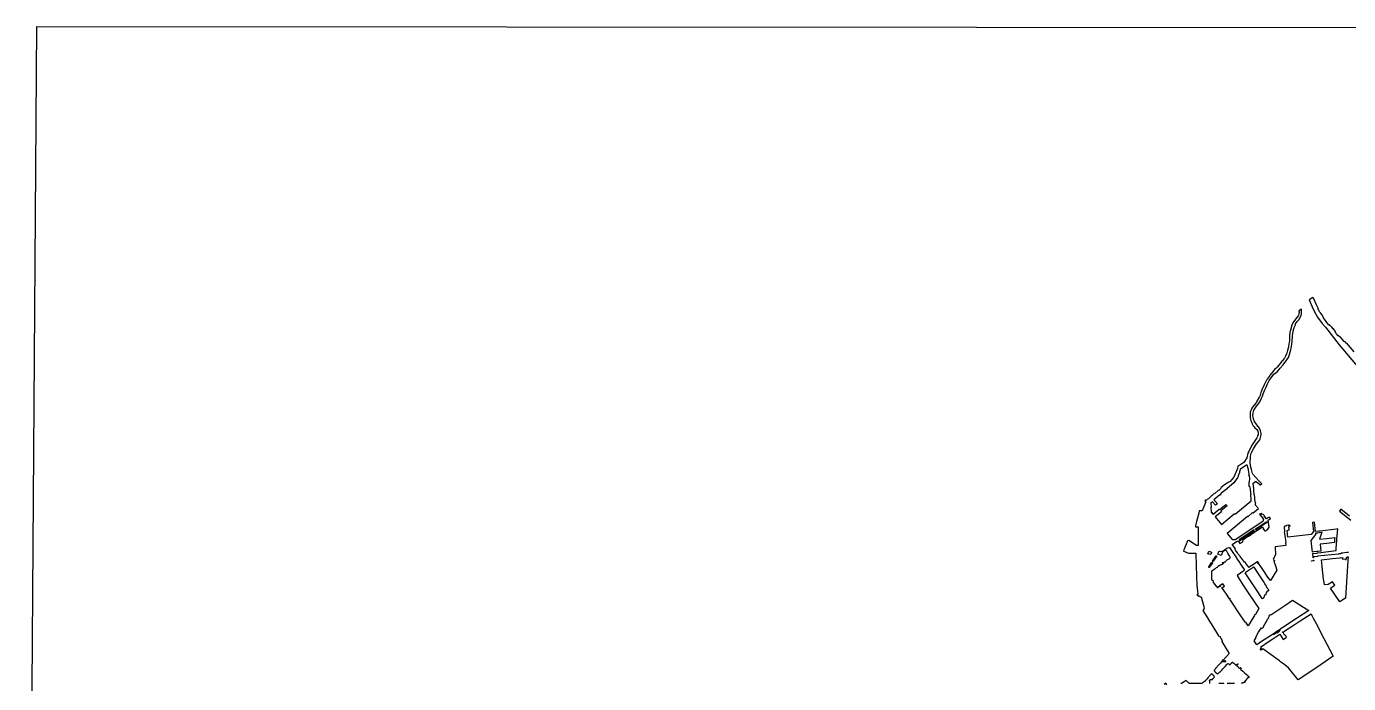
# Model space of a CAD drawing. Header units: inches. Extents: x -62624 to 51363, y -122611 to -15713.
# Drawn here: x -62624 to 920, y -47271 to -15713 of the extents above; entities that cross this region are included whole.
import ezdxf

# ---------------------------------------------------------------- set-up
doc = ezdxf.new("R2010")
doc.units = ezdxf.units.IN
doc.header["$MEASUREMENT"] = 0

msp = doc.modelspace()

# ---------------------------------------------------------------- linework, layer by layer
for points in [[(-62624, -86007), (-62131, -15713), (50798, -15789)], [(1188, -31334), (824, -30911), (802, -30920), (757, -30865), (710, -30846), (527, -30633), (511, -30629), (438, -30569), (419, -30569), (340, -30483), (343, -30478), (345, -30469), (328, -30443), (311, -30444), (296, -30418), (287, -30384), (284, -30347), (193, -30240), (180, -30238), (114, -30162), (49, -30091), (45, -30081), (30, -30095), (11, -30073), (22, -30062), (6, -30048), (-27, -30052), (-277, -29712), (-353, -29563), (-369, -29548), (-423, -29470), (-471, -29417), (-539, -29279), (-547, -29245), (-614, -29089), (-628, -29080), (-765, -28760), (-794, -28729), (-980, -28841), (-835, -29179), (-738, -29391), (-571, -29671), (-348, -29977), (-193, -30152), (471, -31007), (1687, -32451)], [(920, -40973), (835, -40984), (605, -41011), (605, -41018), (574, -41021), (573, -41013), (560, -41013), (542, -41037), (457, -41049), (434, -41051), (-565, -41153), (-564, -41163), (-769, -41189), (-764, -41233), (-780, -41234), (-802, -41027), (-599, -41003), (-568, -40998), (-551, -40996), (-406, -40978), (323, -40889), (332, -40784), (363, -40388), (364, -40332), (399, -39849), (336, -39857), (-449, -39948), (-513, -39955), (-661, -39970), (-713, -39521), (-812, -39530), (-762, -39970), (-883, -40119), (-1995, -40243), (-2029, -39925), (-1930, -39889), (-1945, -39738), (-1917, -39733), (-1899, -39718), (-1890, -39700), (-1895, -39664), (-1924, -39669), (-1922, -39691), (-1925, -39696), (-1946, -39698), (-1952, -39692), (-1954, -39673), (-2058, -39685), (-2073, -39708), (-2150, -39718), (-2179, -39753), (-2152, -39986), (-2167, -39989), (-2134, -40260), (-2102, -40519), (-2107, -40520), (-2092, -40639), (-2601, -40701), (-2592, -41093), (-2697, -41293), (-2683, -41338), (-2651, -41329), (-2636, -41383), (-2666, -41393), (-2592, -41622), (-2526, -41827), (-2831, -42318), (-2854, -42314), (-2957, -42160), (-3203, -41790), (-3405, -41486), (-3447, -41514), (-3455, -41502), (-3412, -41474), (-3448, -41421), (-3457, -41427), (-3721, -41597), (-3763, -41622), (-3880, -41697), (-3897, -41668), (-3927, -41623), (-4009, -41500), (-4036, -41462), (-4061, -41422), (-4097, -41444), (-4107, -41426), (-4133, -41386), (-4158, -41349), (-4167, -41336), (-4227, -41247), (-4253, -41211), (-4285, -41169), (-4309, -41137), (-4379, -41054), (-4420, -40995), (-4458, -40933), (-4508, -40861), (-4531, -40834), (-4512, -40817), (-4530, -40788), (-4653, -40605), (-4655, -40582), (-4430, -40430), (-4413, -40430), (-4406, -40440), (-4359, -40459), (-4299, -40551), (-4161, -40462), (-4143, -40356), (-4100, -40328), (-4094, -40336), (-4070, -40321), (-4076, -40312), (-3904, -40197), (-3895, -40211), (-3884, -40204), (-3892, -40190), (-3768, -40107), (-3762, -40117), (-3757, -40116), (-3750, -40113), (-3750, -40109), (-3756, -40100), (-3640, -40023), (-3634, -40032), (-3624, -40031), (-3612, -40023), (-3610, -40016), (-3616, -40007), (-3355, -39834), (-3350, -39843), (-3343, -39843), (-3339, -39840), (-3338, -39836), (-3344, -39827), (-3268, -39776), (-3262, -39786), (-3255, -39785), (-3252, -39783), (-3250, -39778), (-3256, -39768), (-3230, -39751), (-3172, -39837), (-3181, -39843), (-3181, -39849), (-3177, -39853), (-3172, -39854), (-3165, -39849), (-3098, -39949), (-3081, -39937), (-3073, -39950), (-3062, -39943), (-3070, -39930), (-2953, -39853), (-2920, -39807), (-2923, -39805), (-2898, -39769), (-2937, -39430), (-2936, -39424), (-2833, -39342), (-2868, -39300), (-2891, -39320), (-2919, -39288), (-2926, -39294), (-2930, -39290), (-3018, -39360), (-3134, -39221), (-3127, -39218), (-3193, -39139), (-3217, -39157), (-3270, -39094), (-3317, -39134), (-3345, -39125), (-3355, -39151), (-3347, -39154), (-3171, -39369), (-3205, -39494), (-4527, -40373), (-4647, -40365), (-4891, -40071), (-4909, -40044), (-3939, -39240), (-3912, -39246), (-3691, -39060), (-3660, -39066), (-3412, -38860), (-3546, -38701), (-3554, -38617), (-3543, -38609), (-3559, -38575), (-3552, -38569), (-3562, -38555), (-3601, -38198), (-3615, -38198), (-3637, -37982), (-3628, -37920), (-3632, -37921), (-3662, -37646), (-3559, -37561), (-3516, -37561), (-3365, -37698), (-3327, -37739), (-3321, -37734), (-3312, -37741), (-3246, -37678), (-3386, -37534), (-3674, -37217), (-3697, -37185), (-3750, -36998), (-3777, -36877), (-3810, -36674), (-3793, -36375), (-3770, -36272), (-3761, -36213), (-3642, -35993), (-3506, -35763), (-3395, -35629), (-3352, -35566), (-3325, -35516), (-3290, -35384), (-3283, -35308), (-3284, -35256), (-3292, -35197), (-3309, -35135), (-3330, -35079), (-3368, -35003), (-3483, -34848), (-3574, -34727), (-3615, -34659), (-3635, -34618), (-3669, -34473), (-3675, -34408), (-3666, -34270), (-3632, -34147), (-3574, -34047), (-3497, -33955), (-3416, -33838), (-3329, -33702), (-3263, -33567), (-3218, -33465), (-3186, -33363), (-3113, -33190), (-3038, -33037), (-2970, -32881), (-2939, -32805), (-2888, -32723), (-2745, -32519), (-2666, -32415), (-2566, -32327), (-2501, -32277), (-2363, -32117), (-2227, -31960), (-2048, -31727), (-1974, -31605), (-1941, -31510), (-1877, -31311), (-1826, -31076), (-1805, -30961), (-1790, -30807), (-1780, -30627), (-1774, -30573), (-1741, -30344), (-1694, -30166), (-1650, -30076), (-1636, -30023), (-1632, -29992), (-1551, -29882), (-1506, -29840), (-1475, -29811), (-1400, -29693), (-1350, -29577), (-1334, -29507), (-1335, -29387), (-1341, -29331), (-1344, -29301), (-1344, -29283), (-1464, -29371), (-1457, -29422), (-1457, -29450), (-1462, -29493), (-1468, -29523), (-1476, -29552), (-1487, -29580), (-1501, -29607), (-1625, -29771), (-1760, -29948), (-1804, -30063), (-1872, -30300), (-1894, -30346), (-1902, -30384), (-1909, -30496), (-1916, -30502), (-1920, -30507), (-1923, -30531), (-1919, -30537), (-1920, -30555), (-1919, -30591), (-1914, -30591), (-1919, -30695), (-1926, -30790), (-1937, -30896), (-1943, -30959), (-1967, -31076), (-1989, -31168), (-2020, -31284), (-2035, -31338), (-2048, -31407), (-2055, -31432), (-2110, -31549), (-2127, -31582), (-2165, -31643), (-2192, -31681), (-2277, -31788), (-2290, -31796), (-2303, -31799), (-2308, -31804), (-2309, -31818), (-2314, -31832), (-2505, -32071), (-2571, -32141), (-2632, -32187), (-2686, -32245), (-2754, -32328), (-2801, -32390), (-2806, -32386), (-2849, -32445), (-2845, -32449), (-2860, -32469), (-2894, -32519), (-2899, -32517), (-2991, -32652), (-2986, -32657), (-3003, -32678), (-3018, -32702), (-3132, -32919), (-3181, -33038), (-3187, -33036), (-3219, -33102), (-3224, -33099), (-3238, -33131), (-3234, -33134), (-3255, -33180), (-3250, -33184), (-3273, -33230), (-3333, -33414), (-3350, -33464), (-3366, -33497), (-3374, -33518), (-3487, -33716), (-3509, -33751), (-3558, -33814), (-3698, -33991), (-3725, -34041), (-3750, -34091), (-3776, -34156), (-3804, -34243), (-3808, -34268), (-3813, -34296), (-3807, -34298), (-3813, -34344), (-3813, -34401), (-3813, -34433), (-3809, -34464), (-3806, -34497), (-3803, -34517), (-3771, -34639), (-3776, -34641), (-3762, -34681), (-3758, -34680), (-3717, -34782), (-3717, -34794), (-3713, -34806), (-3661, -34897), (-3622, -34944), (-3581, -34986), (-3511, -35054), (-3492, -35076), (-3445, -35158), (-3426, -35198), (-3420, -35228), (-3419, -35255), (-3419, -35269), (-3421, -35284), (-3432, -35324), (-3449, -35379), (-3472, -35445), (-3489, -35477), (-3681, -35752), (-3722, -35822), (-3876, -36121), (-3915, -36202), (-3966, -36425), (-4119, -36655), (-4257, -36758), (-4400, -36836), (-4415, -36920), (-4423, -36939), (-4544, -37249), (-4595, -37354), (-4611, -37380), (-4772, -37561), (-4841, -37592), (-5048, -37722), (-5125, -37787), (-5213, -37871), (-5202, -37882), (-5314, -38001), (-5328, -37990), (-5509, -38137), (-5516, -38128), (-5641, -38237), (-5652, -38239), (-5696, -38282), (-5694, -38284), (-5833, -38409), (-5837, -38406), (-5916, -38476), (-5957, -38446), (-5994, -38500), (-5952, -38529), (-5951, -38536), (-5953, -38538), (-5936, -38549), (-6121, -38977), (-6138, -38969), (-6180, -38981), (-6258, -38982), (-6282, -39087), (-6275, -39090), (-6383, -39488), (-6413, -39630), (-6423, -39657), (-6435, -39689), (-6434, -39738), (-6402, -39738), (-6312, -39738), (-6307, -40249), (-6307, -40542), (-6307, -40592), (-6307, -40641), (-6314, -40642), (-6388, -40642), (-6515, -40560), (-6570, -40522), (-6631, -40483), (-6709, -40430), (-6754, -40400), (-6821, -40422), (-6977, -40810), (-6995, -40856), (-7015, -40909), (-7014, -40912), (-6882, -40961), (-6774, -41004), (-6422, -41003), (-6401, -41625), (-6369, -42582), (-6355, -42696), (-6323, -42974), (-6365, -43015), (-6345, -43034), (-6335, -43024), (-6297, -43063), (-6310, -43076), (-6295, -43090), (-6259, -43058), (-6216, -43110), (-6169, -43106), (-6040, -43572), (-6014, -43667), (-6049, -43676), (-6032, -43738), (-6079, -43768), (-5856, -44123), (-5741, -44313), (-5686, -44403), (-5429, -44822), (-5335, -44978), (-5330, -44974), (-5314, -44998), (-5280, -44979), (-5152, -45197), (-5140, -45218), (-5177, -45238), (-5163, -45260), (-4977, -45566), (-4821, -45823), (-5096, -46131), (-5112, -46117), (-5151, -46162), (-5137, -46175), (-5028, -46164), (-4975, -46221), (-4975, -46223), (-5184, -46222), (-5242, -46288), (-5332, -46387), (-5466, -46535), (-5472, -46539), (-5474, -46544), (-5480, -46567), (-5510, -46600), (-5519, -46609), (-5526, -46618), (-5530, -46625), (-5533, -46636), (-5533, -46643), (-5537, -46657), (-5485, -46704), (-5378, -46800), (-5361, -46783), (-5346, -46794), (-5304, -46744), (-5271, -46707), (-5265, -46704), (-5258, -46702), (-5250, -46702), (-5242, -46702), (-5238, -46701), (-5227, -46691), (-5173, -46629), (-5118, -46567), (-5070, -46513), (-5014, -46450), (-4920, -46346), (-4907, -46335), (-4898, -46333), (-4891, -46332), (-4887, -46328), (-4880, -46320), (-4867, -46306), (-4859, -46312), (-4836, -46332), (-4820, -46346), (-4806, -46359), (-4796, -46367), (-4785, -46376), (-4774, -46363), (-4757, -46344), (-4739, -46322), (-4722, -46304), (-4707, -46286), (-4697, -46276), (-4690, -46267), (-4677, -46253), (-4668, -46242), (-4664, -46238), (-4647, -46253), (-4600, -46293), (-4566, -46323), (-4542, -46344), (-4507, -46374), (-4479, -46398), (-4454, -46373), (-4445, -46363), (-4449, -46360), (-4427, -46338), (-4410, -46321), (-4391, -46337), (-4396, -46342), (-4426, -46375), (-4435, -46384), (-4449, -46399), (-4462, -46414), (-4453, -46422), (-4421, -46449), (-4391, -46474), (-4363, -46499), (-4327, -46531), (-4312, -46544), (-4311, -46543), (-4288, -46520), (-4274, -46506), (-4261, -46519), (-4236, -46543), (-4241, -46548), (-4260, -46568), (-4272, -46579), (-4256, -46592), (-4164, -46676), (-4075, -46755), (-3996, -46827), (-3927, -46890), (-3903, -46912), (-3903, -46918), (-3911, -46925), (-3873, -46958), (-3873, -46963), (-3875, -46981), (-3877, -47000), (-3890, -46998), (-3904, -46998), (-3913, -47001), (-3922, -47005), (-3932, -47008), (-3940, -47013), (-3948, -47020), (-3963, -47039), (-3969, -47046), (-3975, -47056), (-3980, -47066), (-3988, -47079), (-3996, -47091), (-4007, -47101), (-4013, -47110), (-4015, -47118), (-4022, -47132), (-4025, -47134), (-4036, -47138), (-4044, -47143), (-4053, -47154), (-4063, -47163), (-4070, -47169), (-4074, -47178), (-4074, -47184), (-4071, -47188), (-4067, -47189), (-4062, -47190), (-4057, -47192), (-4053, -47195), (-4053, -47198), (-4054, -47200), (-4073, -47209), (-4101, -47221), (-4109, -47228), (-4125, -47236), (-4156, -47239), (-4160, -47239), (-4168, -47242), (-4173, -47243), (-4176, -47247), (-4214, -47246), (-4241, -47274)], [(-5591, -39144), (-5293, -38899), (-5282, -38911), (-5060, -38729), (-5056, -38734), (-4972, -38665), (-4918, -38730), (-5224, -38981), (-5192, -39022), (-5483, -39270), (-5427, -39339), (-5344, -39441), (-5266, -39536), (-5193, -39626), (-5192, -39627), (-4580, -39122), (-4521, -39127), (-3765, -38501), (-3756, -38426), (-3778, -38214), (-3762, -38212), (-3804, -37832), (-3834, -37800), (-3837, -37800), (-3843, -37802), (-3849, -37807), (-3869, -37783), (-3860, -37775), (-3860, -37762), (-3852, -37758), (-3858, -37601), (-3846, -37598), (-3823, -37402), (-3839, -37310), (-3853, -37312), (-3855, -37311), (-3861, -37276), (-3859, -37274), (-3846, -37272), (-3848, -37266), (-3861, -37268), (-3863, -37266), (-3869, -37228), (-3867, -37225), (-3855, -37223), (-3856, -37215), (-3861, -37215), (-3893, -37023), (-3889, -37023), (-3893, -36997), (-3957, -36791), (-3961, -36782), (-3970, -36776), (-3981, -36776), (-4166, -36888), (-4272, -36968), (-4289, -36991), (-4328, -37102), (-4327, -37116), (-4318, -37116), (-4320, -37141), (-4327, -37138), (-4382, -37299), (-4384, -37320), (-4400, -37365), (-4599, -37630), (-4912, -37898), (-4906, -37907), (-4945, -37937), (-4951, -37931), (-5227, -38162), (-5220, -38170), (-5233, -38181), (-5234, -38185), (-5218, -38203), (-5248, -38228), (-5265, -38210), (-5553, -38449), (-5512, -38496), (-5504, -38489), (-5383, -38636), (-5473, -38710), (-5617, -38541), (-5696, -38607), (-5678, -38806), (-5706, -38808), (-5686, -39058), (-5656, -39063), (-5591, -39145)], [(968, -39238), (549, -38901), (479, -38989), (1022, -39420)], [(-4307, -40404), (-3617, -39948), (-3613, -39940), (-3610, -39932), (-3610, -39923), (-3613, -39916), (-3616, -39911), (-3621, -39908), (-3627, -39905), (-3634, -39905), (-3640, -39905), (-3644, -39906), (-4335, -40365), (-4339, -40375), (-4341, -40381), (-4340, -40387), (-4338, -40394), (-4333, -40399), (-4329, -40403), (-4324, -40405), (-4319, -40406), (-4312, -40406), (-4308, -40404), (-4307, -40404)], [(-3513, -39818), (-3043, -39509), (-3038, -39506), (-3034, -39505), (-3029, -39504), (-3024, -39505), (-3019, -39506), (-3016, -39508), (-3012, -39511), (-3009, -39514), (-3007, -39519), (-3007, -39524), (-3007, -39528), (-3008, -39533), (-3009, -39538), (-3011, -39540), (-3016, -39545), (-3026, -39551), (-3514, -39879), (-3518, -39881), (-3522, -39883), (-3526, -39883), (-3530, -39884), (-3535, -39884), (-3539, -39883), (-3543, -39880), (-3546, -39879), (-3549, -39876), (-3551, -39874), (-3553, -39871), (-3554, -39868), (-3554, -39863), (-3555, -39858), (-3554, -39854), (-3552, -39847), (-3550, -39843), (-3547, -39840), (-3542, -39838), (-3518, -39821), (-3517, -39824), (-3511, -39820), (-3513, -39818)], [(-879, -40396), (-647, -40109), (-655, -40042), (-655, -40041), (-551, -40028), (-485, -40020), (-359, -40003), (-479, -40342), (-137, -40303), (258, -40257), (252, -40354), (250, -40396), (243, -40497), (-119, -40540), (-448, -40579), (-411, -40911), (-416, -40912), (-561, -40926), (-602, -40933), (-746, -40950), (-812, -40958), (-879, -40396)], [(-5841, -41046), (-5795, -40917), (-5663, -40964), (-5690, -41043), (-5755, -41074), (-5841, -41046)], [(-4325, -41460), (-4302, -41495), (-4270, -41537), (-4238, -41590), (-4207, -41634), (-4131, -41752), (-4099, -41795), (-4095, -41800), (-4091, -41806), (-4113, -41863), (-4273, -41967), (-4441, -42076), (-4404, -42132), (-4406, -42148), (-4340, -42248), (-4157, -42526), (-3938, -42859), (-3602, -43359), (-3393, -43671), (-3559, -43952), (-3615, -43989), (-3600, -44011), (-3708, -44187), (-3900, -44501), (-4015, -44325), (-4041, -44343), (-4258, -44017), (-4790, -43219), (-4757, -43198), (-4760, -43197), (-4789, -43192), (-4802, -43200), (-4982, -42933), (-5023, -42871), (-5136, -42699), (-5147, -42681), (-5168, -42693), (-5178, -42676), (-5046, -42588), (-5118, -42479), (-5254, -42570), (-5239, -42595), (-5278, -42622), (-5281, -42615), (-5249, -42594), (-5259, -42574), (-5376, -42650), (-5367, -42666), (-5329, -42643), (-5327, -42650), (-5368, -42677), (-5382, -42655), (-5390, -42660), (-5411, -42631), (-5582, -42385), (-5567, -42368), (-5592, -42328), (-5606, -42340), (-5656, -42276), (-5656, -41859), (-5560, -41797), (-5540, -41785), (-5484, -41747), (-5456, -41723), (-5425, -41702), (-5383, -41677), (-5358, -41655), (-5340, -41635), (-5332, -41623), (-5320, -41599), (-5315, -41594), (-5308, -41594), (-5279, -41597), (-5270, -41596), (-5254, -41589), (-5245, -41580), (-5228, -41568), (-5206, -41559), (-5200, -41556), (-5185, -41547), (-5114, -41499), (-5074, -41471), (-5074, -41448), (-5059, -41445), (-5036, -41440), (-5021, -41433), (-5001, -41422), (-4975, -41390), (-4935, -41344), (-4916, -41326), (-4901, -41320), (-4848, -41301), (-4826, -41289), (-4802, -41263), (-4771, -41231), (-4765, -41222), (-4763, -41214), (-4765, -41202), (-4796, -41144), (-4861, -41040), (-4937, -40912), (-4955, -40887), (-4969, -40877), (-4990, -40869), (-4999, -40864), (-5110, -40935), (-5145, -40958), (-5201, -41122), (-5367, -41065), (-5317, -40923), (-5288, -40910), (-5216, -40934), (-5207, -40907), (-5157, -40922), (-4971, -40798), (-4930, -40771), (-4925, -40767), (-4816, -40738), (-4807, -40733), (-4710, -40880), (-4473, -41234), (-4443, -41280), (-4390, -41358), (-4325, -41460)], [(-5614, -41389), (-5497, -41208), (-5455, -41148), (-5449, -41143), (-5444, -41142), (-5438, -41142), (-5433, -41144), (-5429, -41148), (-5427, -41156), (-5426, -41164), (-5431, -41172), (-5412, -41197), (-5453, -41208), (-5581, -41409), (-5614, -41389)], [(907, -41184), (893, -41382), (824, -42379), (769, -43170), (595, -43285), (495, -43352), (46, -42684), (110, -42642), (257, -42546), (141, -42380), (-63, -42516), (-239, -42530), (-268, -42329), (-277, -42263), (-344, -41643), (-381, -41336), (144, -41272), (509, -41227), (560, -41217), (562, -41236), (623, -41225), (633, -41293), (754, -41280), (758, -41312), (802, -41307), (800, -41275), (833, -41272), (824, -41200), (855, -41196), (856, -41184), (907, -41184)], [(-5798, -41683), (-5795, -41670), (-5792, -41662), (-5650, -41445), (-5627, -41459), (-5618, -41467), (-5682, -41566), (-5722, -41630), (-5758, -41685), (-5767, -41698), (-5776, -41700), (-5788, -41699), (-5795, -41696), (-5798, -41689), (-5798, -41683)], [(-5148, -41461), (-5136, -41451), (-5118, -41478), (-5130, -41487), (-5148, -41461)], [(-4057, -41948), (-4001, -41909), (-3767, -41747), (-3703, -41707), (-3644, -41669), (-3634, -41684), (-3330, -42147), (-3135, -42438), (-3113, -42469), (-3126, -42484), (-3017, -42605), (-3039, -42628), (-2910, -42769), (-2965, -42842), (-2998, -42831), (-3020, -42887), (-3074, -43023), (-3106, -43009), (-3188, -43206), (-3231, -43193), (-3542, -42725), (-4057, -41948)], [(-859, -41376), (-767, -41364), (-768, -41351), (-762, -41350), (-754, -41350), (-751, -41377), (-852, -41393), (-857, -41394), (-859, -41376)], [(-3624, -45226), (-3520, -45058), (-3544, -45044), (-3403, -44812), (-3271, -44595), (-3229, -44622), (-3220, -44606), (-3176, -44574), (-3187, -44558), (-2954, -44170), (-2919, -44110), (-2932, -44101), (-2898, -44042), (-2863, -43981), (-2829, -43961), (-2821, -43973), (-2089, -43487), (-1768, -43274), (-1246, -43603), (-995, -43762), (-1584, -44150), (-2240, -44582), (-2265, -44600), (-2422, -44701), (-2426, -44704), (-2434, -44711), (-2582, -44809), (-2594, -44816), (-2711, -44894), (-3262, -45258), (-3495, -45412), (-3624, -45226)], [(-3325, -45607), (-3269, -45560), (-3317, -45525), (-2937, -45276), (-2718, -45129), (-2383, -44903), (-2217, -45152), (-2056, -45044), (-2112, -44955), (-2132, -44958), (-2142, -44954), (-2151, -44943), (-2202, -44852), (-2218, -44831), (-2236, -44814), (-2258, -44799), (-2260, -44796), (-2257, -44790), (-2250, -44785), (-2241, -44790), (-2200, -44818), (-2214, -44795), (-2165, -44762), (-2137, -44743), (-1687, -44449), (-1407, -44264), (-884, -43918), (-840, -44001), (-773, -44128), (-710, -44250), (-643, -44381), (-285, -45070), (186, -45956), (-404, -46355), (-949, -46718), (-1509, -47087), (-1965, -46514), (-2188, -46335), (-2349, -46222), (-2404, -46182), (-3201, -45609), (-3217, -45623), (-3273, -45669), (-3325, -45607)], [(-2702, -44907), (-2575, -44825), (-2570, -44836), (-2548, -44821), (-2428, -44742), (-2415, -44733), (-2422, -44722), (-2378, -44694), (-2364, -44715), (-2422, -44751), (-2406, -44777), (-2524, -44855), (-2540, -44832), (-2688, -44928), (-2702, -44907)], [(-5742, -47273), (-5743, -47271), (-5745, -47231), (-5745, -47208), (-5746, -47190), (-5747, -47177), (-5747, -47165), (-5748, -47153), (-5775, -47118), (-5739, -47092), (-5724, -47082), (-5718, -47082), (-5667, -47082), (-5645, -47082), (-5640, -47084), (-5634, -47087), (-5605, -47053), (-5581, -47026), (-5554, -46995), (-5536, -46974), (-5522, -46957), (-5525, -46950), (-5531, -46932), (-5533, -46926), (-5534, -46923), (-5538, -46916), (-5544, -46909), (-5548, -46904), (-5559, -46892), (-5570, -46881), (-5580, -46871), (-5588, -46865), (-5603, -46852), (-5613, -46843), (-5620, -46837), (-5627, -46832), (-5631, -46829), (-5635, -46824), (-5641, -46814), (-5644, -46809), (-5649, -46806), (-5655, -46803), (-5659, -46803), (-5663, -46804), (-5666, -46805), (-5670, -46806), (-5673, -46808), (-5686, -46823), (-5725, -46866), (-5757, -46901), (-5786, -46935), (-5821, -46975), (-5848, -47005), (-5881, -47044), (-5912, -47080), (-5927, -47097), (-5944, -47117), (-5968, -47149), (-5975, -47159), (-5985, -47169), (-5990, -47173), (-5995, -47176), (-6002, -47177), (-6008, -47178), (-6012, -47179), (-6020, -47183), (-6032, -47190), (-6042, -47197), (-6049, -47203), (-6056, -47209), (-6067, -47217), (-6075, -47222), (-6084, -47226), (-6088, -47228), (-6109, -47249), (-6130, -47270), (-6158, -47271), (-6209, -47271), (-6224, -47271), (-6240, -47271), (-6284, -47270), (-6324, -47269), (-6361, -47269), (-6400, -47269), (-6440, -47269), (-6475, -47269), (-6495, -47269), (-6598, -47273), (-6630, -47270), (-6694, -47268), (-6728, -47267), (-6747, -47257), (-6755, -47251), (-6769, -47239), (-6795, -47214), (-6812, -47198), (-6833, -47180), (-6844, -47170), (-6856, -47159), (-6885, -47133), (-6974, -47184), (-7117, -47262), (-7118, -47265), (-7143, -47275)], [(-7806, -47333), (-7862, -47256), (-7948, -47319)], [(-5073, -47284), (-5075, -47270), (-5095, -47270), (-5160, -47271), (-5209, -47271), (-5229, -47271), (-5263, -47271), (-5313, -47272)], [(-4558, -47272), (-4622, -47271), (-4676, -47271), (-4724, -47271), (-4793, -47271), (-4854, -47271), (-4913, -47270), (-4913, -47272)]]:
    msp.add_lwpolyline(points)

doc.saveas('drawing.dxf')
